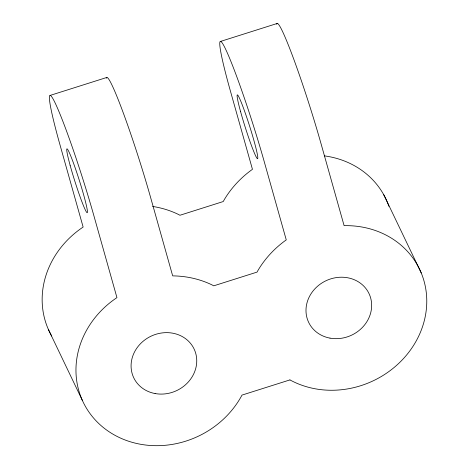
<?xml version="1.0" encoding="UTF-8"?>
<svg xmlns="http://www.w3.org/2000/svg" width="469" height="469" viewBox="0 0 469 469"><rect width="100%" height="100%" fill="white"/><g stroke="black" fill="none" stroke-linecap="round" stroke-linejoin="round"><path stroke-width="0.7" d="M50.077 95.43L106.868 77.438M220.448 41.448L277.238 23.45M289.93 379.908L242.004 395.097A89.567 80.568 -25.6 0 1 104.423 428.385A89.567 80.568 -25.6 0 1 116.945 297.622L93.993 216.103A89.556 6.05 72.4 0 0 55.184 103.057A89.556 6.05 72.4 0 0 60.184 145.542L83.136 227.06A89.567 80.568 -25.6 0 0 51.678 335.992M383.771 194.782L421.25 272.952M48.506 329.719L82.31 400.28M289.953 379.919A89.556 80.562 -25.6 0 0 422.182 327.69A89.556 80.562 -25.6 0 0 344.105 225.659L321.154 144.124A89.567 6.05 72.4 0 0 293.207 57.687A89.567 6.05 72.4 0 0 276.704 24.271M324.337 155.866A89.556 80.562 -25.6 0 1 388.93 206.348M106.328 78.247A89.556 6.05 72.4 0 1 122.843 111.722A89.556 6.05 72.4 0 1 150.784 198.1L172.68 275.878A95.189 85.628 -25.6 0 1 211.472 284.636L213.776 285.82L257.035 272.108L258.349 269.781A95.189 85.628 -25.6 0 1 286.26 239.888L264.364 162.116A89.567 6.05 72.4 0 0 225.56 49.063A89.567 6.05 72.4 0 0 230.555 91.555L252.451 169.327A95.189 85.628 -25.6 0 0 224.54 199.219L223.226 201.547L179.967 215.253L177.663 214.069A95.189 85.628 -25.6 0 0 152.613 206.436M155.087 393.55A33.44 30.08 -25.6 0 0 195.714 353.292A33.44 30.08 -25.6 0 0 140.929 343.261A33.44 30.08 -25.6 0 0 155.087 393.55M330.006 338.126A33.44 30.08 -25.6 0 0 370.627 297.868A33.44 30.08 -25.6 0 0 315.842 287.837A33.44 30.08 -25.6 0 0 330.006 338.126M70.115 165.27A33.44 2.257 72.4 0 0 87.17 212.703A33.44 2.257 72.4 0 0 73.979 164.496A33.44 2.257 72.4 0 0 70.115 165.27M240.486 111.282A33.44 2.257 72.4 0 0 257.545 158.715A33.44 2.257 72.4 0 0 244.349 110.514A33.44 2.257 72.4 0 0 240.486 111.282"/></g></svg>
